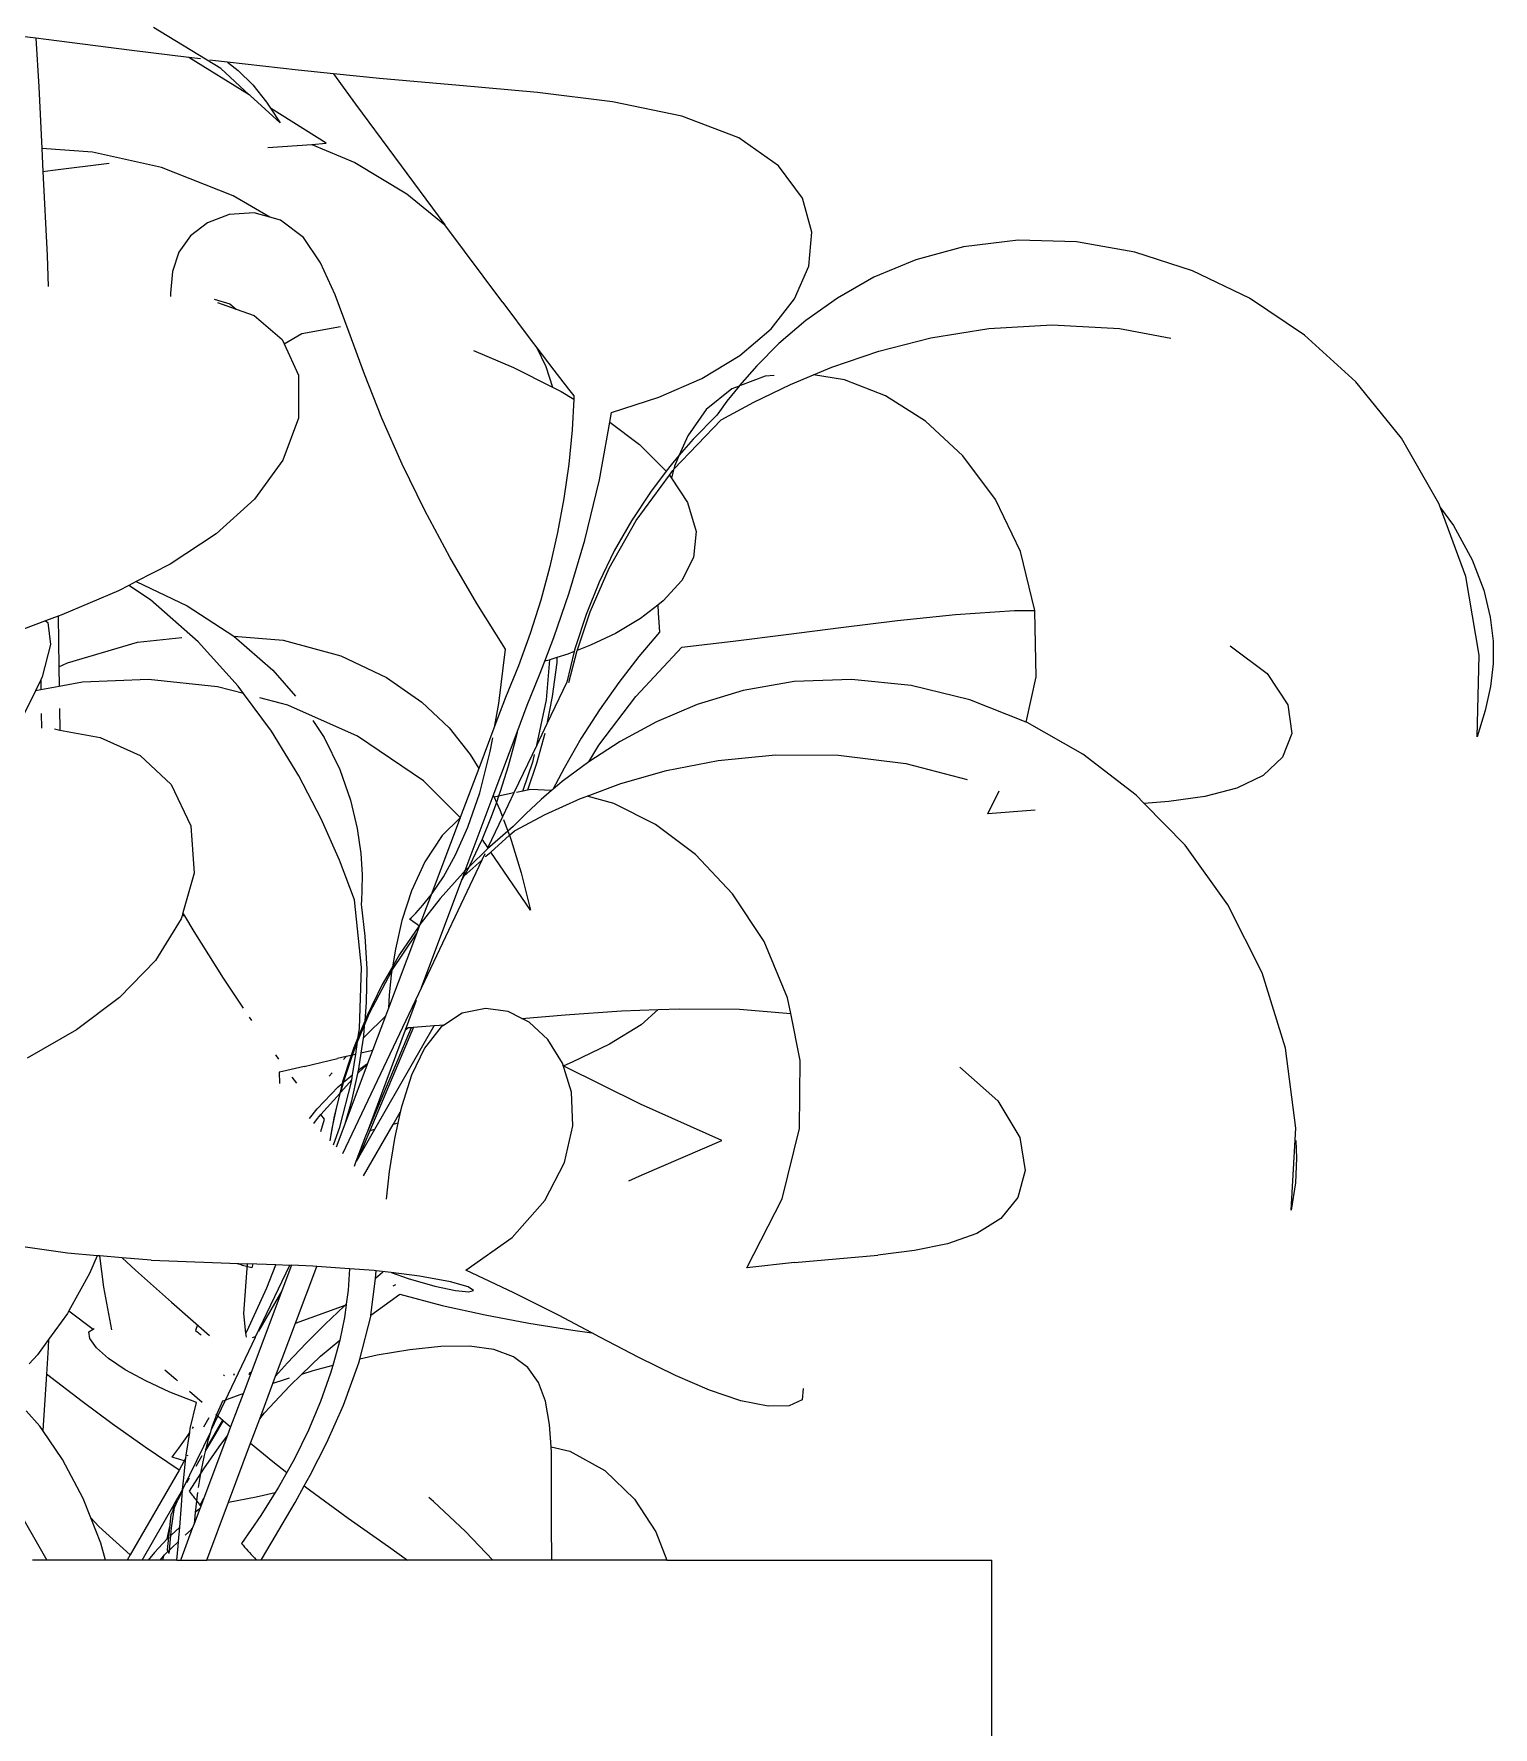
# Model space of a CAD drawing. Header units: metres. Extents: x 54.3 to 102.1, y 17 to 45.8.
# Drawn here: x 94.9422 to 95.1568, y 33.8743 to 34.1234 of the extents above; entities that cross this region are included whole.
import ezdxf

# ---------------------------------------------------------------- set-up
doc = ezdxf.new("R2010")
doc.units = ezdxf.units.M
doc.layers.add('Edges', color=7, linetype='Continuous')

# ---------------------------------------------------------------- blocks, each defined once
blk = doc.blocks.new('fr elevation')
for p, q in [((0.04763, -2.31496), (0.03769, -2.3089)), ((0.02038, -2.31049), (0.01757, -2.31015)), ((0.02038, -2.31049), (0.02082, -2.31764)), ((0.02192, -2.31067), (0.02038, -2.31049)), ((0.03451, -2.31228), (0.02192, -2.31067)), ((0.0429, -2.31333), (0.03451, -2.31228)), ((0.05177, -2.3188), (0.0429, -2.31333)), ((0.04462, -2.31355), (0.0429, -2.31333)), ((0.04685, -2.31383), (0.04601, -2.31372)), ((0.0486, -2.31403), (0.04685, -2.31383)), ((0.0486, -2.31403), (0.05018, -2.31526)), ((0.05898, -2.31521), (0.0486, -2.31403)), ((0.05177, -2.3188), (0.04763, -2.31496)), ((0.05018, -2.31526), (0.05232, -2.31737)), ((0.0642, -2.31573), (0.05898, -2.31521)), ((0.0642, -2.31573), (0.06744, -2.32018)), ((0.07094, -2.3164), (0.0642, -2.31573)), ((0.08271, -2.31745), (0.07094, -2.3164)), ((0.02082, -2.31764), (0.02127, -2.32672)), ((0.05195, -2.31891), (0.05177, -2.3188)), ((0.05633, -2.32293), (0.05195, -2.31891)), ((0.05232, -2.31737), (0.05434, -2.31988)), ((0.0942, -2.31849), (0.08271, -2.31745)), ((0.10523, -2.31984), (0.0942, -2.31849)), ((0.05434, -2.31988), (0.05494, -2.32079)), ((0.06313, -2.32595), (0.05494, -2.32079)), ((0.05494, -2.32079), (0.05633, -2.32293)), ((0.06744, -2.32018), (0.07314, -2.32792)), ((0.11544, -2.32195), (0.10523, -2.31984)), ((0.1238, -2.32517), (0.11544, -2.32195)), ((0.05451, -2.32658), (0.06099, -2.32611)), ((0.06099, -2.32611), (0.06313, -2.32595)), ((0.06099, -2.32611), (0.06731, -2.32878)), ((0.12965, -2.32929), (0.1238, -2.32517)), ((0.02875, -2.32726), (0.02127, -2.32672)), ((0.02127, -2.32672), (0.02144, -2.33008)), ((0.02292, -2.32989), (0.0312, -2.32889)), ((0.0389, -2.32951), (0.02875, -2.32726)), ((0.06731, -2.32878), (0.075, -2.3334)), ((0.07314, -2.32792), (0.08057, -2.33793)), ((0.02144, -2.33008), (0.02292, -2.32989)), ((0.02144, -2.33008), (0.02206, -2.34247)), ((0.04942, -2.33366), (0.0389, -2.32951)), ((0.13316, -2.33401), (0.12965, -2.32929)), ((0.05484, -2.33681), (0.04942, -2.33366)), ((0.075, -2.3334), (0.08057, -2.33793)), ((0.04882, -2.33644), (0.04564, -2.33766)), ((0.05251, -2.33617), (0.04882, -2.33644)), ((0.05484, -2.33681), (0.05251, -2.33617)), ((0.13456, -2.33901), (0.13316, -2.33401)), ((0.04564, -2.33766), (0.04316, -2.33958)), ((0.05641, -2.33725), (0.05484, -2.33681)), ((0.05977, -2.3398), (0.05641, -2.33725)), ((0.08908, -2.34935), (0.08057, -2.33793)), ((0.04316, -2.33958), (0.04146, -2.34199)), ((0.0623, -2.34352), (0.05977, -2.3398)), ((0.13409, -2.34403), (0.13456, -2.33901)), ((0.15688, -2.34118), (0.14985, -2.34308)), ((0.16492, -2.34022), (0.15688, -2.34118)), ((0.1735, -2.34047), (0.16492, -2.34022)), ((0.18205, -2.34195), (0.1735, -2.34047)), ((0.02206, -2.34247), (0.02223, -2.34703)), ((0.04146, -2.34199), (0.0405, -2.3448)), ((0.06441, -2.34825), (0.0623, -2.34352)), ((0.14985, -2.34308), (0.14369, -2.34566)), ((0.19056, -2.3447), (0.18205, -2.34195)), ((0.0405, -2.3448), (0.04019, -2.34799)), ((0.132, -2.34883), (0.13409, -2.34403)), ((0.14369, -2.34566), (0.13831, -2.34871)), ((0.19894, -2.34875), (0.19056, -2.3447)), ((0.04019, -2.34799), (0.04022, -2.34847)), ((0.04663, -2.3489), (0.04896, -2.34956)), ((0.06647, -2.35377), (0.06441, -2.34825)), ((0.12855, -2.35325), (0.132, -2.34883)), ((0.13831, -2.34871), (0.13366, -2.35202)), ((0.20702, -2.35419), (0.19894, -2.34875)), ((0.04713, -2.34935), (0.04987, -2.35033)), ((0.04896, -2.34956), (0.04987, -2.35033)), ((0.04987, -2.35033), (0.05252, -2.35128)), ((0.05252, -2.35128), (0.05662, -2.35481)), ((0.08908, -2.34935), (0.09328, -2.35497)), ((0.05955, -2.35392), (0.06522, -2.35291)), ((0.06873, -2.35989), (0.06647, -2.35377)), ((0.12395, -2.35717), (0.12855, -2.35325)), ((0.13366, -2.35202), (0.1297, -2.35542)), ((0.15208, -2.35458), (0.1606, -2.3532)), ((0.1606, -2.3532), (0.16989, -2.35266)), ((0.16989, -2.35266), (0.17982, -2.35321)), ((0.17982, -2.35321), (0.18735, -2.35462)), ((0.05662, -2.35481), (0.05691, -2.35546)), ((0.05691, -2.35546), (0.05955, -2.35392)), ((0.05691, -2.35546), (0.05902, -2.36008)), ((0.09328, -2.35497), (0.09408, -2.35602)), ((0.09408, -2.35602), (0.0954, -2.35879)), ((0.09408, -2.35602), (0.09658, -2.35933)), ((0.1297, -2.35542), (0.12645, -2.35868)), ((0.14439, -2.35654), (0.15208, -2.35458)), ((0.21457, -2.36104), (0.20702, -2.35419)), ((0.08476, -2.35644), (0.09069, -2.35892)), ((0.0954, -2.35879), (0.09638, -2.36182)), ((0.11839, -2.36053), (0.12395, -2.35717)), ((0.12645, -2.35868), (0.1239, -2.36158)), ((0.13479, -2.36), (0.13751, -2.35887)), ((0.13751, -2.35887), (0.14439, -2.35654)), ((0.05902, -2.36008), (0.05906, -2.36638)), ((0.07131, -2.36639), (0.06873, -2.35989)), ((0.09069, -2.35892), (0.09638, -2.36182)), ((0.09658, -2.35933), (0.09876, -2.36213)), ((0.11205, -2.36332), (0.11839, -2.36053)), ((0.1277, -2.3602), (0.12405, -2.36158)), ((0.12903, -2.3601), (0.1277, -2.3602)), ((0.13141, -2.36141), (0.13479, -2.36)), ((0.13936, -2.36076), (0.13479, -2.36)), ((0.14537, -2.36312), (0.13936, -2.36076)), ((0.22129, -2.36931), (0.21457, -2.36104)), ((0.09638, -2.36182), (0.09767, -2.36248)), ((0.09767, -2.36248), (0.09952, -2.3636)), ((0.09876, -2.36213), (0.09954, -2.36312)), ((0.09952, -2.3636), (0.09929, -2.36811)), ((0.09954, -2.36312), (0.09952, -2.3636)), ((0.10507, -2.36554), (0.11205, -2.36332)), ((0.12277, -2.36206), (0.11903, -2.36511)), ((0.12384, -2.36166), (0.12207, -2.3639)), ((0.12384, -2.36166), (0.12277, -2.36206)), ((0.1239, -2.36158), (0.12384, -2.36166)), ((0.12393, -2.36162), (0.12384, -2.36166)), ((0.12601, -2.36402), (0.13141, -2.36141)), ((0.15126, -2.36684), (0.14537, -2.36312)), ((0.10482, -2.36696), (0.10507, -2.36554)), ((0.11903, -2.36511), (0.11629, -2.369)), ((0.1206, -2.36595), (0.11711, -2.36948)), ((0.12096, -2.36541), (0.1206, -2.36595)), ((0.12207, -2.3639), (0.12096, -2.36541)), ((0.12123, -2.36663), (0.12601, -2.36402)), ((0.05906, -2.36638), (0.05675, -2.37258)), ((0.07428, -2.37313), (0.07131, -2.36639)), ((0.09929, -2.36811), (0.0988, -2.37313)), ((0.10333, -2.37547), (0.10482, -2.36696)), ((0.10482, -2.36696), (0.10918, -2.37025)), ((0.11424, -2.37389), (0.12123, -2.36663)), ((0.15677, -2.37193), (0.15126, -2.36684)), ((0.10918, -2.37025), (0.11313, -2.37419)), ((0.11629, -2.369), (0.11506, -2.37185)), ((0.11711, -2.36948), (0.11506, -2.37185)), ((0.22681, -2.37892), (0.22129, -2.36931)), ((0.05675, -2.37258), (0.05256, -2.3783)), ((0.07761, -2.37997), (0.07428, -2.37313)), ((0.0988, -2.37313), (0.09809, -2.37818)), ((0.11384, -2.37325), (0.11313, -2.37419)), ((0.11506, -2.37185), (0.11384, -2.37325)), ((0.11435, -2.37347), (0.11424, -2.37389)), ((0.11506, -2.37185), (0.11435, -2.37347)), ((0.16156, -2.37835), (0.15677, -2.37193)), ((0.10117, -2.38434), (0.10333, -2.37547)), ((0.10873, -2.38145), (0.1136, -2.37479)), ((0.11313, -2.37419), (0.1108, -2.37726)), ((0.1136, -2.37479), (0.11413, -2.37407)), ((0.1136, -2.37479), (0.11389, -2.37522)), ((0.11422, -2.37397), (0.11389, -2.37522)), ((0.11389, -2.37522), (0.11625, -2.37878)), ((0.11413, -2.37407), (0.11422, -2.37397)), ((0.11422, -2.37397), (0.11424, -2.37389)), ((0.05256, -2.3783), (0.04692, -2.38339)), ((0.09809, -2.37818), (0.09716, -2.38322)), ((0.1108, -2.37726), (0.10801, -2.38149)), ((0.11625, -2.37878), (0.11752, -2.38305)), ((0.16523, -2.38602), (0.16156, -2.37835)), ((0.08128, -2.38683), (0.07761, -2.37997)), ((0.22705, -2.37957), (0.22681, -2.37892)), ((0.22705, -2.37957), (0.22892, -2.38216)), ((0.23075, -2.38968), (0.22705, -2.37957)), ((0.04692, -2.38339), (0.04016, -2.38785)), ((0.09716, -2.38322), (0.09601, -2.38822)), ((0.10476, -2.38846), (0.10873, -2.38145)), ((0.10801, -2.38149), (0.10549, -2.38591)), ((0.11752, -2.38305), (0.11713, -2.38688)), ((0.22892, -2.38216), (0.23168, -2.38725)), ((0.09886, -2.39207), (0.10117, -2.38434)), ((0.10549, -2.38591), (0.10327, -2.39052)), ((0.16734, -2.39468), (0.16523, -2.38602)), ((0.04016, -2.38785), (0.03517, -2.39042)), ((0.08525, -2.39363), (0.08128, -2.38683)), ((0.09601, -2.38822), (0.09467, -2.39318)), ((0.10196, -2.39486), (0.10476, -2.38846)), ((0.11713, -2.38688), (0.11541, -2.39029)), ((0.23168, -2.38725), (0.2334, -2.39171)), ((0.03409, -2.39098), (0.03254, -2.39178)), ((0.03517, -2.39042), (0.03409, -2.39098)), ((0.03728, -2.39313), (0.03409, -2.39098)), ((0.03517, -2.39042), (0.04265, -2.39398)), ((0.10327, -2.39052), (0.10135, -2.39528)), ((0.11541, -2.39029), (0.1127, -2.39328)), ((0.23273, -2.40127), (0.23075, -2.38968)), ((0.03254, -2.39178), (0.02423, -2.39532)), ((0.04428, -2.3993), (0.03728, -2.39313)), ((0.08948, -2.40035), (0.08525, -2.39363)), ((0.09467, -2.39318), (0.09312, -2.39806)), ((0.09659, -2.39866), (0.09886, -2.39207)), ((0.1127, -2.39328), (0.1119, -2.3939)), ((0.2334, -2.39171), (0.23436, -2.39564)), ((0.02182, -2.39622), (0.01533, -2.39866)), ((0.0237, -2.39552), (0.02182, -2.39622)), ((0.02182, -2.39622), (0.02217, -2.39644)), ((0.02423, -2.39532), (0.0237, -2.39552)), ((0.0237, -2.39552), (0.0238, -2.40296)), ((0.04265, -2.39398), (0.04954, -2.39847)), ((0.10135, -2.39528), (0.09975, -2.40018)), ((0.10006, -2.40049), (0.10196, -2.39486)), ((0.10933, -2.39587), (0.10566, -2.39805)), ((0.1119, -2.3939), (0.10933, -2.39587)), ((0.1119, -2.3939), (0.11193, -2.395)), ((0.11193, -2.395), (0.11208, -2.39713)), ((0.13884, -2.39718), (0.14715, -2.39614)), ((0.14715, -2.39614), (0.15569, -2.39525)), ((0.15569, -2.39525), (0.16435, -2.39469)), ((0.16435, -2.39469), (0.16734, -2.39468)), ((0.16737, -2.3948), (0.16734, -2.39468)), ((0.16754, -2.40444), (0.16737, -2.3948)), ((0.23436, -2.39564), (0.23478, -2.39918)), ((0.02217, -2.39644), (0.02258, -2.3997)), ((0.03537, -2.39934), (0.04189, -2.39865)), ((0.04954, -2.39847), (0.05526, -2.40345)), ((0.04954, -2.39847), (0.05679, -2.39904)), ((0.09312, -2.39806), (0.09139, -2.40283)), ((0.09526, -2.40215), (0.09659, -2.39866)), ((0.10566, -2.39805), (0.10199, -2.39979)), ((0.11216, -2.39789), (0.10911, -2.40147)), ((0.11208, -2.39713), (0.11216, -2.39789)), ((0.12299, -2.39921), (0.13078, -2.39823)), ((0.13078, -2.39823), (0.13884, -2.39718)), ((0.02258, -2.3997), (0.02133, -2.40445)), ((0.02504, -2.40236), (0.03537, -2.39934)), ((0.05017, -2.40583), (0.04428, -2.3993)), ((0.05679, -2.39904), (0.06525, -2.40136)), ((0.08852, -2.40836), (0.08948, -2.40035)), ((0.09864, -2.4011), (0.09706, -2.40161)), ((0.09961, -2.40072), (0.09849, -2.4052)), ((0.09961, -2.40072), (0.09864, -2.4011)), ((0.09883, -2.40529), (0.10004, -2.40055)), ((0.09975, -2.40018), (0.09961, -2.40072)), ((0.10199, -2.39979), (0.10004, -2.40055)), ((0.10004, -2.40055), (0.10006, -2.40049)), ((0.10867, -2.40731), (0.11545, -2.40005)), ((0.11545, -2.40005), (0.12299, -2.39921)), ((0.19611, -2.39989), (0.20153, -2.40395)), ((0.23478, -2.39918), (0.23476, -2.40252)), ((0.0238, -2.40296), (0.02504, -2.40236)), ((0.0238, -2.40296), (0.02384, -2.40585)), ((0.05526, -2.40345), (0.05858, -2.40728)), ((0.06525, -2.40136), (0.07197, -2.40454)), ((0.09139, -2.40283), (0.08949, -2.40747)), ((0.09451, -2.40415), (0.09526, -2.40215)), ((0.09591, -2.40198), (0.09526, -2.40215)), ((0.09551, -2.40782), (0.096, -2.40195)), ((0.096, -2.40195), (0.09591, -2.40198)), ((0.09706, -2.40161), (0.096, -2.40195)), ((0.09702, -2.40235), (0.09636, -2.40734)), ((0.09706, -2.40161), (0.09702, -2.40235)), ((0.10911, -2.40147), (0.10616, -2.40527)), ((0.23244, -2.41326), (0.23273, -2.40127)), ((0.23476, -2.40252), (0.23438, -2.40586)), ((0.02112, -2.40488), (0.02033, -2.40648)), ((0.02133, -2.40445), (0.02112, -2.40488)), ((0.02112, -2.40488), (0.02114, -2.40634)), ((0.02384, -2.40585), (0.02114, -2.40634)), ((0.02728, -2.40523), (0.02384, -2.40585)), ((0.03698, -2.40483), (0.02728, -2.40523)), ((0.04713, -2.40589), (0.03698, -2.40483)), ((0.05096, -2.4069), (0.04713, -2.40589)), ((0.05096, -2.4069), (0.05017, -2.40583)), ((0.07197, -2.40454), (0.07719, -2.40815)), ((0.0927, -2.4086), (0.09451, -2.40415)), ((0.09849, -2.4052), (0.09557, -2.41133)), ((0.10616, -2.40527), (0.10333, -2.40928)), ((0.13197, -2.40514), (0.12444, -2.40646)), ((0.14037, -2.40482), (0.13197, -2.40514)), ((0.14916, -2.40571), (0.14037, -2.40482)), ((0.15778, -2.40782), (0.14916, -2.40571)), ((0.16608, -2.41112), (0.16754, -2.40444)), ((0.20153, -2.40395), (0.20459, -2.40857)), ((0.23438, -2.40586), (0.23362, -2.40938)), ((0.02033, -2.40648), (0.01857, -2.41008)), ((0.02114, -2.40634), (0.02033, -2.40648)), ((0.05506, -2.41245), (0.05096, -2.4069)), ((0.05633, -2.40831), (0.05335, -2.40752)), ((0.05749, -2.40861), (0.05633, -2.40831)), ((0.06773, -2.41319), (0.05749, -2.40861)), ((0.07719, -2.40815), (0.0812, -2.41196)), ((0.08949, -2.40747), (0.08794, -2.4116)), ((0.08794, -2.4116), (0.08852, -2.40836)), ((0.09121, -2.41257), (0.0927, -2.4086)), ((0.09408, -2.41447), (0.09551, -2.40782)), ((0.09636, -2.40734), (0.09557, -2.41133)), ((0.10323, -2.41449), (0.10867, -2.40731)), ((0.1177, -2.4085), (0.11168, -2.41106)), ((0.12444, -2.40646), (0.1177, -2.4085)), ((0.16608, -2.41112), (0.15778, -2.40782)), ((0.20459, -2.40857), (0.20515, -2.41278)), ((0.02119, -2.40984), (0.02122, -2.41198)), ((0.02389, -2.40912), (0.02393, -2.41226)), ((0.06117, -2.41085), (0.06281, -2.41334)), ((0.10333, -2.40928), (0.10064, -2.41348)), ((0.11168, -2.41106), (0.10635, -2.41393)), ((0.16624, -2.41118), (0.16608, -2.41112)), ((0.17444, -2.41583), (0.16624, -2.41118)), ((0.23362, -2.40938), (0.23244, -2.41326)), ((0.02313, -2.41211), (0.02393, -2.41226)), ((0.02393, -2.41226), (0.02987, -2.41335)), ((0.02987, -2.41335), (0.03573, -2.41601)), ((0.05908, -2.419), (0.05506, -2.41245)), ((0.06281, -2.41334), (0.06513, -2.41808)), ((0.07741, -2.41975), (0.06773, -2.41319)), ((0.0812, -2.41196), (0.0843, -2.41587)), ((0.08794, -2.4116), (0.08555, -2.41794)), ((0.08724, -2.41543), (0.08761, -2.41343)), ((0.0877, -2.42195), (0.09121, -2.41257)), ((0.09121, -2.41257), (0.09091, -2.41382)), ((0.09526, -2.41276), (0.09407, -2.41721)), ((0.09557, -2.41133), (0.09408, -2.41447)), ((0.10064, -2.41348), (0.09811, -2.41785)), ((0.20515, -2.41278), (0.20378, -2.41626)), ((0.03573, -2.41601), (0.04031, -2.4203)), ((0.0843, -2.41587), (0.08555, -2.41794)), ((0.0857, -2.42149), (0.08724, -2.41543)), ((0.09091, -2.41382), (0.08987, -2.41759)), ((0.09408, -2.41447), (0.09073, -2.42152)), ((0.09358, -2.41679), (0.09378, -2.41584)), ((0.10635, -2.41393), (0.10173, -2.41693)), ((0.10173, -2.41693), (0.10323, -2.41449)), ((0.12077, -2.41673), (0.12923, -2.4159)), ((0.12923, -2.4159), (0.13847, -2.41597)), ((0.13847, -2.41597), (0.14837, -2.41721)), ((0.18225, -2.42183), (0.17444, -2.41583)), ((0.06513, -2.41808), (0.06671, -2.42257)), ((0.08555, -2.41794), (0.08284, -2.42512)), ((0.08987, -2.41759), (0.08871, -2.42133)), ((0.09206, -2.42125), (0.09358, -2.41679)), ((0.09407, -2.41721), (0.09275, -2.4211)), ((0.09811, -2.41785), (0.09645, -2.42103)), ((0.10173, -2.41693), (0.09785, -2.41985)), ((0.10644, -2.42015), (0.11318, -2.41822)), ((0.11318, -2.41822), (0.12077, -2.41673)), ((0.14837, -2.41721), (0.15738, -2.41953)), ((0.20378, -2.41626), (0.20096, -2.41893)), ((0.04031, -2.4203), (0.04321, -2.42634)), ((0.06237, -2.42535), (0.05908, -2.419)), ((0.08284, -2.42512), (0.07741, -2.41975)), ((0.09275, -2.4211), (0.09206, -2.42125)), ((0.0932, -2.42101), (0.09275, -2.4211)), ((0.09628, -2.42118), (0.0932, -2.42101)), ((0.09645, -2.42103), (0.09628, -2.42118)), ((0.09785, -2.41985), (0.09645, -2.42103)), ((0.10152, -2.42198), (0.10644, -2.42015)), ((0.19707, -2.42082), (0.19237, -2.42205)), ((0.20096, -2.41893), (0.19707, -2.42082)), ((0.06671, -2.42257), (0.06769, -2.42673)), ((0.08358, -2.43293), (0.0877, -2.42195)), ((0.08397, -2.42654), (0.0857, -2.42149)), ((0.08815, -2.42292), (0.0874, -2.42502)), ((0.0877, -2.42195), (0.08781, -2.42213)), ((0.08848, -2.42199), (0.08781, -2.42213)), ((0.08781, -2.42213), (0.08815, -2.42292)), ((0.08848, -2.42199), (0.08815, -2.42292)), ((0.08815, -2.42292), (0.08867, -2.42402)), ((0.08871, -2.42133), (0.08848, -2.42199)), ((0.09073, -2.42152), (0.08848, -2.42199)), ((0.09073, -2.42152), (0.08905, -2.42505)), ((0.09206, -2.42125), (0.0911, -2.42145)), ((0.09474, -2.42248), (0.09247, -2.42459)), ((0.09628, -2.42118), (0.09474, -2.42248)), ((0.09533, -2.4247), (0.10051, -2.42236)), ((0.10051, -2.42236), (0.10152, -2.42198)), ((0.10541, -2.42307), (0.10152, -2.42198)), ((0.11154, -2.42616), (0.10541, -2.42307)), ((0.16042, -2.42461), (0.16209, -2.42119)), ((0.18346, -2.42307), (0.18225, -2.42183)), ((0.18705, -2.4228), (0.18346, -2.42307)), ((0.18945, -2.42921), (0.18346, -2.42307)), ((0.19237, -2.42205), (0.18705, -2.4228)), ((0.06507, -2.43143), (0.06237, -2.42535)), ((0.08282, -2.42517), (0.07855, -2.4365)), ((0.08282, -2.42517), (0.08017, -2.42776)), ((0.08284, -2.42512), (0.08282, -2.42517)), ((0.0874, -2.42502), (0.08606, -2.42831)), ((0.08905, -2.42505), (0.08691, -2.42956)), ((0.08867, -2.42402), (0.08905, -2.42505)), ((0.0892, -2.42543), (0.08983, -2.42714)), ((0.09109, -2.42598), (0.09061, -2.42647)), ((0.0908, -2.42709), (0.09533, -2.4247)), ((0.09247, -2.42459), (0.09109, -2.42598)), ((0.16742, -2.42403), (0.16042, -2.42461)), ((0.04321, -2.42634), (0.04371, -2.43331)), ((0.06769, -2.42673), (0.06821, -2.43043)), ((0.08017, -2.42776), (0.0776, -2.43166)), ((0.08215, -2.43064), (0.08397, -2.42654)), ((0.08606, -2.42831), (0.08593, -2.42863)), ((0.08691, -2.42956), (0.08606, -2.42831)), ((0.08983, -2.42714), (0.08683, -2.42973)), ((0.08735, -2.43021), (0.09006, -2.42775)), ((0.09061, -2.42647), (0.08983, -2.42714)), ((0.08983, -2.42714), (0.09001, -2.42761)), ((0.09006, -2.42775), (0.0908, -2.42709)), ((0.09006, -2.42775), (0.09032, -2.42845)), ((0.09032, -2.42845), (0.0918, -2.43329)), ((0.11745, -2.43058), (0.11154, -2.42616)), ((0.06821, -2.43043), (0.06839, -2.43353)), ((0.08036, -2.43385), (0.08215, -2.43064)), ((0.08683, -2.42973), (0.08413, -2.43239)), ((0.08593, -2.42863), (0.08426, -2.43215)), ((0.08646, -2.43049), (0.08603, -2.4314)), ((0.08658, -2.43091), (0.08662, -2.43081)), ((0.08662, -2.43081), (0.08735, -2.43021)), ((0.08691, -2.42956), (0.08683, -2.42973)), ((0.09315, -2.43874), (0.08735, -2.43021)), ((0.12289, -2.43634), (0.11745, -2.43058)), ((0.19573, -2.43796), (0.18945, -2.42921)), ((0.04371, -2.43331), (0.04205, -2.43915)), ((0.06729, -2.43722), (0.06507, -2.43143)), ((0.06839, -2.43353), (0.06838, -2.43588)), ((0.0776, -2.43166), (0.07566, -2.43592)), ((0.08603, -2.4314), (0.07712, -2.45016)), ((0.08325, -2.43326), (0.07989, -2.43704)), ((0.08319, -2.43397), (0.08358, -2.43293)), ((0.08358, -2.43293), (0.08325, -2.43326)), ((0.08338, -2.43374), (0.08603, -2.4314)), ((0.08413, -2.43239), (0.08338, -2.43374)), ((0.08413, -2.43239), (0.08358, -2.43293)), ((0.08426, -2.43215), (0.08413, -2.43239)), ((0.0918, -2.43329), (0.09315, -2.43874)), ((0.06838, -2.43588), (0.0683, -2.43736)), ((0.07566, -2.43592), (0.07425, -2.44029)), ((0.07712, -2.45016), (0.08306, -2.43431)), ((0.07872, -2.43629), (0.08036, -2.43385)), ((0.08331, -2.43386), (0.08306, -2.43431)), ((0.08306, -2.43431), (0.08319, -2.43397)), ((0.08319, -2.43397), (0.08331, -2.43386)), ((0.08331, -2.43386), (0.08338, -2.43374)), ((0.06831, -2.44722), (0.06729, -2.43722)), ((0.0683, -2.43736), (0.06826, -2.43787)), ((0.06826, -2.43787), (0.06882, -2.44261)), ((0.07628, -2.43922), (0.07733, -2.43805)), ((0.07855, -2.4365), (0.0769, -2.44089)), ((0.07989, -2.43704), (0.0769, -2.44089)), ((0.07733, -2.43805), (0.07855, -2.4365)), ((0.07855, -2.4365), (0.07872, -2.43629)), ((0.12753, -2.44339), (0.12289, -2.43634)), ((0.20078, -2.44797), (0.19573, -2.43796)), ((0.04179, -2.44004), (0.03799, -2.44619)), ((0.04192, -2.43959), (0.04179, -2.44004)), ((0.04205, -2.43915), (0.04192, -2.43959)), ((0.04231, -2.43958), (0.04192, -2.43959)), ((0.04231, -2.43958), (0.04205, -2.43915)), ((0.04371, -2.4419), (0.04231, -2.43958)), ((0.07425, -2.44029), (0.07329, -2.4445)), ((0.07677, -2.44105), (0.07392, -2.44529)), ((0.07539, -2.44008), (0.07562, -2.43987)), ((0.07562, -2.44024), (0.07539, -2.44008)), ((0.07562, -2.43987), (0.07628, -2.43922)), ((0.07584, -2.44041), (0.07562, -2.44024)), ((0.07607, -2.44057), (0.07584, -2.44041)), ((0.07629, -2.44073), (0.07607, -2.44057)), ((0.07652, -2.44089), (0.07629, -2.44073)), ((0.0769, -2.44089), (0.07639, -2.44223)), ((0.07674, -2.44105), (0.07652, -2.44089)), ((0.07682, -2.44111), (0.07674, -2.44105)), ((0.0769, -2.44089), (0.07677, -2.44105)), ((0.04803, -2.44879), (0.04371, -2.4419)), ((0.06882, -2.44261), (0.06908, -2.44742)), ((0.07639, -2.44223), (0.07226, -2.45319)), ((0.07278, -2.44766), (0.07639, -2.44223)), ((0.13099, -2.45164), (0.12753, -2.44339)), ((0.07329, -2.4445), (0.07288, -2.44709)), ((0.07392, -2.44529), (0.07288, -2.44709)), ((0.03799, -2.44619), (0.03273, -2.45162)), ((0.06803, -2.45619), (0.06831, -2.44722)), ((0.06908, -2.44742), (0.06901, -2.4523)), ((0.0695, -2.4539), (0.07275, -2.44771)), ((0.07288, -2.44709), (0.07135, -2.44972)), ((0.07269, -2.44826), (0.07237, -2.45127)), ((0.07275, -2.44771), (0.07269, -2.44826)), ((0.07275, -2.44771), (0.07278, -2.44766)), ((0.07288, -2.44709), (0.07278, -2.44766)), ((0.20424, -2.45904), (0.20078, -2.44797)), ((0.05094, -2.45317), (0.04803, -2.44879)), ((0.07712, -2.45016), (0.0655, -2.4746)), ((0.07135, -2.44972), (0.06909, -2.45434)), ((0.03273, -2.45162), (0.02637, -2.45637)), ((0.06901, -2.4523), (0.06878, -2.45511)), ((0.07226, -2.45319), (0.07182, -2.45437)), ((0.07237, -2.45127), (0.07226, -2.45319)), ((0.07478, -2.45638), (0.07642, -2.45201)), ((0.08654, -2.45321), (0.08313, -2.45393)), ((0.08987, -2.45368), (0.08654, -2.45321)), ((0.10656, -2.45359), (0.11197, -2.45338)), ((0.11197, -2.45338), (0.10944, -2.45561)), ((0.11197, -2.45338), (0.11514, -2.45326)), ((0.11514, -2.45326), (0.12389, -2.45334)), ((0.12389, -2.45334), (0.13145, -2.45394)), ((0.13145, -2.45394), (0.13099, -2.45164)), ((0.05216, -2.455), (0.05183, -2.4545)), ((0.06773, -2.45814), (0.06872, -2.45576)), ((0.06878, -2.45511), (0.06784, -2.4574)), ((0.06872, -2.45576), (0.0686, -2.45721)), ((0.06872, -2.45576), (0.0695, -2.4539)), ((0.06878, -2.45511), (0.06872, -2.45576)), ((0.06909, -2.45434), (0.06878, -2.45511)), ((0.07182, -2.45437), (0.06889, -2.45723)), ((0.06922, -2.47129), (0.07564, -2.456)), ((0.07597, -2.45598), (0.06952, -2.47121)), ((0.07182, -2.45437), (0.06992, -2.45941)), ((0.079, -2.45574), (0.07022, -2.47103)), ((0.07516, -2.45604), (0.07564, -2.456)), ((0.07564, -2.456), (0.07597, -2.45598)), ((0.07597, -2.45598), (0.079, -2.45574)), ((0.08003, -2.45594), (0.07757, -2.45907)), ((0.07902, -2.45571), (0.079, -2.45574)), ((0.07907, -2.45574), (0.08051, -2.45563)), ((0.08051, -2.45563), (0.08003, -2.45594)), ((0.08313, -2.45393), (0.08051, -2.45563)), ((0.09187, -2.45468), (0.08987, -2.45368)), ((0.09187, -2.45468), (0.09825, -2.45415)), ((0.09299, -2.45523), (0.09187, -2.45468)), ((0.09573, -2.45779), (0.09299, -2.45523)), ((0.09825, -2.45415), (0.10656, -2.45359)), ((0.10944, -2.45561), (0.1048, -2.45846)), ((0.13286, -2.4609), (0.13145, -2.45394)), ((0.02637, -2.45637), (0.01915, -2.46053)), ((0.06784, -2.4574), (0.06714, -2.45912)), ((0.06721, -2.45939), (0.06773, -2.45814)), ((0.06746, -2.45997), (0.06773, -2.45814)), ((0.06773, -2.45814), (0.06784, -2.4574)), ((0.06784, -2.4574), (0.06803, -2.45619)), ((0.06854, -2.4576), (0.06821, -2.4598)), ((0.0686, -2.45721), (0.06854, -2.4576)), ((0.06889, -2.45723), (0.06854, -2.4576)), ((0.06922, -2.47129), (0.07478, -2.45638)), ((0.07478, -2.45638), (0.07516, -2.45604)), ((0.09789, -2.46127), (0.09573, -2.45779)), ((0.1048, -2.45846), (0.09931, -2.46112)), ((0.05617, -2.46066), (0.05573, -2.46004)), ((0.05989, -2.46178), (0.06477, -2.4606)), ((0.06603, -2.46031), (0.06477, -2.4606)), ((0.06681, -2.46012), (0.06553, -2.46403)), ((0.06565, -2.46408), (0.06698, -2.46008)), ((0.06603, -2.46031), (0.06565, -2.46072)), ((0.06681, -2.46012), (0.06603, -2.46031)), ((0.06714, -2.45912), (0.06681, -2.46012)), ((0.06698, -2.46008), (0.06681, -2.46012)), ((0.06698, -2.46008), (0.06721, -2.45939)), ((0.06734, -2.46), (0.06698, -2.46008)), ((0.067, -2.46297), (0.06746, -2.45997)), ((0.06746, -2.45997), (0.06734, -2.46)), ((0.06821, -2.4598), (0.06786, -2.46212)), ((0.06974, -2.45945), (0.06821, -2.4598)), ((0.06992, -2.45941), (0.0692, -2.46132)), ((0.06992, -2.45941), (0.06974, -2.45945)), ((0.07757, -2.45907), (0.07566, -2.46303)), ((0.13272, -2.4709), (0.13286, -2.4609)), ((0.20575, -2.47083), (0.20424, -2.45904)), ((0.05668, -2.46251), (0.05621, -2.4626)), ((0.05621, -2.4626), (0.05624, -2.46426)), ((0.05798, -2.46222), (0.05668, -2.46251)), ((0.05989, -2.46178), (0.05798, -2.46222)), ((0.05879, -2.46421), (0.0581, -2.46331)), ((0.06397, -2.4627), (0.06355, -2.4632)), ((0.06565, -2.46408), (0.067, -2.46297)), ((0.06914, -2.46149), (0.06585, -2.47022)), ((0.06771, -2.4628), (0.06679, -2.46701)), ((0.06689, -2.46372), (0.067, -2.46297)), ((0.06783, -2.46228), (0.06771, -2.4628)), ((0.06771, -2.4628), (0.06781, -2.46269)), ((0.06781, -2.46269), (0.06914, -2.46149)), ((0.06783, -2.46228), (0.0692, -2.46132)), ((0.06786, -2.46212), (0.06783, -2.46228)), ((0.0692, -2.46132), (0.06914, -2.46149)), ((0.07566, -2.46303), (0.07422, -2.46756)), ((0.0992, -2.46556), (0.09789, -2.46127)), ((0.09931, -2.46112), (0.09805, -2.46164)), ((0.10935, -2.46732), (0.09809, -2.46172)), ((0.1563, -2.46184), (0.16191, -2.4668)), ((0.06177, -2.46798), (0.0649, -2.46475)), ((0.06235, -2.46883), (0.0651, -2.46573)), ((0.0651, -2.46573), (0.06427, -2.46905)), ((0.06463, -2.46793), (0.06523, -2.46559)), ((0.0649, -2.46475), (0.06547, -2.46426)), ((0.06547, -2.46426), (0.0651, -2.46573)), ((0.0651, -2.46573), (0.06523, -2.46559)), ((0.06512, -2.4707), (0.06684, -2.46403)), ((0.06523, -2.46559), (0.06526, -2.46556)), ((0.06526, -2.46556), (0.06689, -2.46372)), ((0.06526, -2.46556), (0.06564, -2.46412)), ((0.06553, -2.46403), (0.06547, -2.46426)), ((0.06547, -2.46426), (0.06564, -2.46412)), ((0.06564, -2.46412), (0.06565, -2.46408)), ((0.06684, -2.46403), (0.06689, -2.46372)), ((0.09939, -2.4705), (0.0992, -2.46556)), ((0.06068, -2.46941), (0.06177, -2.46798)), ((0.06399, -2.4709), (0.06463, -2.46793)), ((0.06679, -2.46701), (0.06585, -2.47022)), ((0.07297, -2.4703), (0.07402, -2.46847)), ((0.07402, -2.46847), (0.07365, -2.4701)), ((0.07422, -2.46756), (0.07402, -2.46847)), ((0.12129, -2.47265), (0.10935, -2.46732)), ((0.16191, -2.4668), (0.16516, -2.47222)), ((0.06131, -2.47013), (0.06183, -2.46941)), ((0.06183, -2.46941), (0.06235, -2.46883)), ((0.06287, -2.46951), (0.06235, -2.46883)), ((0.06235, -2.47131), (0.06287, -2.46951)), ((0.06427, -2.46905), (0.06363, -2.47264)), ((0.06368, -2.47269), (0.06399, -2.4709)), ((0.06421, -2.47326), (0.06512, -2.4707)), ((0.06585, -2.47022), (0.06457, -2.47362)), ((0.06861, -2.47784), (0.07297, -2.4703)), ((0.07365, -2.4701), (0.07297, -2.4703)), ((0.07365, -2.4701), (0.07315, -2.47237)), ((0.09816, -2.4759), (0.09939, -2.4705)), ((0.1302, -2.48124), (0.13272, -2.4709)), ((0.20507, -2.48288), (0.20575, -2.47083)), ((0.06753, -2.47571), (0.06894, -2.47197)), ((0.07022, -2.47103), (0.06786, -2.47515)), ((0.06952, -2.47121), (0.06786, -2.47515)), ((0.06894, -2.47197), (0.06922, -2.47129)), ((0.06922, -2.47129), (0.06919, -2.4713)), ((0.07022, -2.47103), (0.06952, -2.47121)), ((0.07315, -2.47237), (0.07238, -2.47722)), ((0.10961, -2.4777), (0.12129, -2.47265)), ((0.16516, -2.47222), (0.16594, -2.47705)), ((0.20574, -2.47264), (0.20586, -2.4752)), ((0.06726, -2.47644), (0.06753, -2.47571)), ((0.06786, -2.47515), (0.06753, -2.47571)), ((0.09526, -2.48149), (0.09816, -2.4759)), ((0.20586, -2.4752), (0.20568, -2.47887)), ((0.07238, -2.47722), (0.07193, -2.4813)), ((0.10763, -2.47859), (0.10961, -2.4777)), ((0.16594, -2.47705), (0.16484, -2.48103)), ((0.20568, -2.47887), (0.20507, -2.48288)), ((0.09047, -2.48692), (0.09526, -2.48149)), ((0.12499, -2.4914), (0.1302, -2.48124)), ((0.16484, -2.48103), (0.16234, -2.4841)), ((0.16234, -2.4841), (0.15881, -2.48633)), ((0.02506, -2.48924), (0.01309, -2.48752)), ((0.08366, -2.49174), (0.09047, -2.48692)), ((0.15453, -2.48784), (0.14966, -2.48883)), ((0.15881, -2.48633), (0.15453, -2.48784)), ((0.02941, -2.4896), (0.02506, -2.48924)), ((0.02941, -2.4896), (0.02831, -2.49223)), ((0.02983, -2.48963), (0.02941, -2.4896)), ((0.03042, -2.49424), (0.02983, -2.48963)), ((0.0331, -2.48989), (0.02983, -2.48963)), ((0.0331, -2.48989), (0.03506, -2.49171)), ((0.03739, -2.49024), (0.0331, -2.48989)), ((0.03739, -2.49024), (0.05153, -2.49077)), ((0.05003, -2.49079), (0.05006, -2.49071)), ((0.05022, -2.49085), (0.05003, -2.49079)), ((0.05041, -2.4909), (0.05022, -2.49085)), ((0.05062, -2.49096), (0.05041, -2.4909)), ((0.05101, -2.4981), (0.05153, -2.49077)), ((0.05573, -2.49092), (0.05153, -2.49077)), ((0.05234, -2.4908), (0.05218, -2.4914)), ((0.13202, -2.49061), (0.12499, -2.4914)), ((0.13202, -2.49061), (0.14427, -2.4895)), ((0.14966, -2.48883), (0.14427, -2.4895)), ((0.02831, -2.49223), (0.02527, -2.49772)), ((0.03506, -2.49171), (0.04038, -2.49643)), ((0.05081, -2.49102), (0.05062, -2.49096)), ((0.05101, -2.49107), (0.05081, -2.49102)), ((0.0512, -2.49113), (0.05101, -2.49107)), ((0.0514, -2.49118), (0.0512, -2.49113)), ((0.0516, -2.49124), (0.0514, -2.49118)), ((0.05179, -2.49129), (0.0516, -2.49124)), ((0.05199, -2.49135), (0.05179, -2.49129)), ((0.05218, -2.4914), (0.05199, -2.49135)), ((0.0577, -2.49102), (0.05271, -2.5015)), ((0.05437, -2.4943), (0.05573, -2.49092)), ((0.0577, -2.49102), (0.05573, -2.49092)), ((0.05802, -2.49101), (0.05661, -2.49474)), ((0.05802, -2.49101), (0.0577, -2.49102)), ((0.06115, -2.49113), (0.05802, -2.49101)), ((0.05861, -2.49951), (0.06174, -2.49117)), ((0.06174, -2.49117), (0.06115, -2.49113)), ((0.06654, -2.49151), (0.06174, -2.49117)), ((0.06654, -2.49151), (0.06636, -2.49467)), ((0.07015, -2.49177), (0.06654, -2.49151)), ((0.0697, -2.49836), (0.07035, -2.49296)), ((0.07048, -2.49181), (0.07015, -2.49177)), ((0.07035, -2.49296), (0.07048, -2.49181)), ((0.0714, -2.49205), (0.07035, -2.49296)), ((0.07268, -2.49207), (0.07048, -2.49181)), ((0.0714, -2.49192), (0.0714, -2.49205)), ((0.07268, -2.49207), (0.07518, -2.49294)), ((0.07686, -2.49258), (0.07268, -2.49207)), ((0.07518, -2.49294), (0.0791, -2.49407)), ((0.08141, -2.49343), (0.07686, -2.49258)), ((0.09074, -2.49505), (0.08366, -2.49174)), ((0.03156, -2.50048), (0.03042, -2.49424)), ((0.05661, -2.49474), (0.05089, -2.50992)), ((0.05148, -2.50064), (0.05437, -2.4943)), ((0.05661, -2.49474), (0.05318, -2.50071)), ((0.06636, -2.49467), (0.06607, -2.49674)), ((0.0697, -2.49836), (0.07394, -2.49526)), ((0.07296, -2.49401), (0.07336, -2.49385)), ((0.07394, -2.49526), (0.08017, -2.4969)), ((0.0791, -2.49407), (0.08214, -2.49473)), ((0.08398, -2.49418), (0.08141, -2.49343)), ((0.08214, -2.49473), (0.08411, -2.49493)), ((0.0848, -2.49472), (0.08398, -2.49418)), ((0.08411, -2.49493), (0.0848, -2.49472)), ((0.09727, -2.49835), (0.09074, -2.49505)), ((0.02507, -2.49808), (0.02227, -2.50194)), ((0.02527, -2.49772), (0.02507, -2.49808)), ((0.02527, -2.49772), (0.02884, -2.5004)), ((0.04038, -2.49643), (0.04595, -2.50132)), ((0.0513, -2.501), (0.05101, -2.4981)), ((0.05861, -2.49951), (0.06553, -2.49704)), ((0.06577, -2.49701), (0.06296, -2.49968)), ((0.06553, -2.49704), (0.06591, -2.49689)), ((0.06591, -2.49689), (0.06577, -2.49701)), ((0.06606, -2.49683), (0.0658, -2.49867)), ((0.06607, -2.49674), (0.06591, -2.49689)), ((0.06591, -2.49689), (0.06606, -2.49683)), ((0.06607, -2.49674), (0.06606, -2.49683)), ((0.06967, -2.49855), (0.0697, -2.49836)), ((0.08017, -2.4969), (0.08651, -2.4983)), ((0.08651, -2.4983), (0.09294, -2.49951)), ((0.10217, -2.50093), (0.09727, -2.49835)), ((0.02821, -2.50077), (0.02884, -2.5004)), ((0.02834, -2.50178), (0.02821, -2.50077)), ((0.02884, -2.5004), (0.029, -2.50031)), ((0.04417, -2.49976), (0.04391, -2.5006)), ((0.04391, -2.5006), (0.04408, -2.50073)), ((0.04408, -2.50073), (0.04424, -2.50086)), ((0.04424, -2.50086), (0.0444, -2.501)), ((0.0513, -2.501), (0.05148, -2.50064)), ((0.05568, -2.50731), (0.05861, -2.49951)), ((0.06296, -2.49968), (0.06018, -2.50246)), ((0.0658, -2.49867), (0.0651, -2.502)), ((0.06806, -2.5048), (0.06967, -2.49855)), ((0.09294, -2.49951), (0.09942, -2.50054)), ((0.09942, -2.50054), (0.10217, -2.50093)), ((0.02227, -2.50194), (0.02063, -2.50419)), ((0.02222, -2.5031), (0.02196, -2.50702)), ((0.02227, -2.50194), (0.02222, -2.5031)), ((0.02934, -2.50314), (0.02834, -2.50178)), ((0.0311, -2.5047), (0.02934, -2.50314)), ((0.0444, -2.501), (0.04457, -2.50113)), ((0.04457, -2.50113), (0.04473, -2.50126)), ((0.04587, -2.50132), (0.04588, -2.50126)), ((0.05265, -2.50164), (0.04718, -2.51316)), ((0.05137, -2.50158), (0.0513, -2.501)), ((0.05227, -2.50163), (0.05271, -2.5015)), ((0.05268, -2.50158), (0.05265, -2.50164)), ((0.05271, -2.5015), (0.05268, -2.50158)), ((0.06018, -2.50246), (0.05744, -2.50535)), ((0.06227, -2.50438), (0.0651, -2.502)), ((0.06494, -2.50275), (0.06408, -2.50577)), ((0.0651, -2.502), (0.06494, -2.50275)), ((0.07999, -2.50295), (0.0754, -2.50342)), ((0.08419, -2.50291), (0.07999, -2.50295)), ((0.08779, -2.50339), (0.08419, -2.50291)), ((0.10336, -2.50156), (0.10217, -2.50093)), ((0.1091, -2.50456), (0.10336, -2.50156)), ((0.02063, -2.50419), (0.01942, -2.50552)), ((0.03354, -2.50636), (0.0311, -2.5047)), ((0.05744, -2.50535), (0.05568, -2.50731)), ((0.05947, -2.50707), (0.06227, -2.50438)), ((0.06408, -2.50577), (0.06116, -2.50655)), ((0.06408, -2.50577), (0.06377, -2.50688)), ((0.06565, -2.51156), (0.06792, -2.50535)), ((0.06792, -2.50535), (0.06806, -2.5048)), ((0.07059, -2.50424), (0.06806, -2.5048)), ((0.0754, -2.50342), (0.07059, -2.50424)), ((0.09065, -2.50445), (0.08779, -2.50339)), ((0.0928, -2.50606), (0.09065, -2.50445)), ((0.11449, -2.50722), (0.1091, -2.50456)), ((0.02196, -2.50702), (0.02143, -2.51532)), ((0.0272, -2.51104), (0.02196, -2.50702)), ((0.03657, -2.50802), (0.03354, -2.50636)), ((0.04009, -2.50965), (0.03657, -2.50802)), ((0.03937, -2.5064), (0.04099, -2.50776)), ((0.04099, -2.50776), (0.04124, -2.50798)), ((0.04804, -2.50729), (0.04815, -2.5071)), ((0.04959, -2.50696), (0.04946, -2.5072)), ((0.05178, -2.50705), (0.05195, -2.50674)), ((0.05198, -2.50674), (0.05182, -2.50704)), ((0.05528, -2.5084), (0.05568, -2.50731)), ((0.05693, -2.50785), (0.05528, -2.5084)), ((0.05765, -2.50763), (0.05693, -2.50785)), ((0.05775, -2.50872), (0.05947, -2.50707)), ((0.06116, -2.50655), (0.05947, -2.50707)), ((0.06377, -2.50688), (0.06229, -2.51105)), ((0.09435, -2.50823), (0.0928, -2.50606)), ((0.09537, -2.511), (0.09435, -2.50823)), ((0.11952, -2.50939), (0.11449, -2.50722)), ((0.04402, -2.5112), (0.04009, -2.50965)), ((0.04299, -2.50952), (0.04486, -2.51116)), ((0.04856, -2.51076), (0.04833, -2.51084)), ((0.05043, -2.51008), (0.04856, -2.51076)), ((0.05089, -2.50992), (0.04906, -2.51477)), ((0.05089, -2.50992), (0.05043, -2.51008)), ((0.05333, -2.51359), (0.05528, -2.5084)), ((0.05405, -2.51272), (0.05775, -2.50872)), ((0.12412, -2.51093), (0.11952, -2.50939)), ((0.13312, -2.51078), (0.13123, -2.51168)), ((0.13327, -2.50913), (0.13312, -2.51078)), ((0.02098, -2.51468), (0.01898, -2.5124)), ((0.03162, -2.51432), (0.0272, -2.51104)), ((0.04312, -2.51503), (0.04402, -2.5112)), ((0.04718, -2.51316), (0.04615, -2.51533)), ((0.04699, -2.51299), (0.04635, -2.51469)), ((0.04687, -2.51289), (0.04699, -2.51299)), ((0.04707, -2.51277), (0.04699, -2.51299)), ((0.04699, -2.51299), (0.04718, -2.51316)), ((0.04788, -2.51101), (0.04707, -2.51277)), ((0.04721, -2.51318), (0.0479, -2.51377)), ((0.04827, -2.51087), (0.04788, -2.51101)), ((0.05333, -2.51359), (0.05405, -2.51272)), ((0.06229, -2.51105), (0.06051, -2.51526)), ((0.06319, -2.51708), (0.06565, -2.51156)), ((0.09597, -2.51441), (0.09537, -2.511)), ((0.12811, -2.51173), (0.12412, -2.51093)), ((0.13123, -2.51168), (0.12811, -2.51173)), ((0.01055, -2.5144), (0.02201, -2.53436)), ((0.02143, -2.51532), (0.02098, -2.51468)), ((0.02434, -2.51957), (0.02143, -2.51532)), ((0.03649, -2.51777), (0.03162, -2.51432)), ((0.04608, -2.51556), (0.042, -2.52399)), ((0.04252, -2.51893), (0.04304, -2.5156)), ((0.04266, -2.51617), (0.04304, -2.5156)), ((0.04304, -2.5156), (0.04312, -2.51503)), ((0.04343, -2.515), (0.04359, -2.51477)), ((0.04586, -2.51346), (0.04508, -2.51482)), ((0.04535, -2.51818), (0.0479, -2.51377)), ((0.04608, -2.51556), (0.04571, -2.51676)), ((0.04615, -2.51533), (0.04608, -2.51556)), ((0.04635, -2.51469), (0.04615, -2.51533)), ((0.04797, -2.51384), (0.04668, -2.51605)), ((0.0479, -2.51377), (0.04797, -2.51384)), ((0.04797, -2.51384), (0.04906, -2.51477)), ((0.04906, -2.51477), (0.0486, -2.516)), ((0.05198, -2.51719), (0.05333, -2.51359)), ((0.06051, -2.51526), (0.05845, -2.51946)), ((0.09619, -2.5177), (0.09597, -2.51441)), ((0.04147, -2.52112), (0.03649, -2.51777)), ((0.04069, -2.51889), (0.04144, -2.5179)), ((0.04144, -2.5179), (0.04266, -2.51617)), ((0.0486, -2.516), (0.04453, -2.52682)), ((0.04732, -2.51772), (0.04507, -2.52095)), ((0.04535, -2.51818), (0.04515, -2.51898)), ((0.04668, -2.51605), (0.04534, -2.51824)), ((0.04571, -2.51676), (0.04535, -2.51818)), ((0.0486, -2.516), (0.04732, -2.51772)), ((0.04872, -2.52587), (0.05198, -2.51719)), ((0.05198, -2.51719), (0.05526, -2.51987)), ((0.06076, -2.52186), (0.06319, -2.51708)), ((0.09619, -2.5177), (0.09896, -2.51837)), ((0.09624, -2.51854), (0.09619, -2.5177)), ((0.02738, -2.52529), (0.02434, -2.51957)), ((0.04044, -2.51921), (0.04069, -2.51889)), ((0.04077, -2.51932), (0.04044, -2.51921)), ((0.0411, -2.51942), (0.04077, -2.51932)), ((0.04142, -2.51953), (0.0411, -2.51942)), ((0.04175, -2.51964), (0.04142, -2.51953)), ((0.04248, -2.51935), (0.04147, -2.52112)), ((0.04207, -2.51974), (0.04175, -2.51964)), ((0.04223, -2.51979), (0.04207, -2.51974)), ((0.04211, -2.52273), (0.04248, -2.51935)), ((0.04248, -2.51935), (0.04252, -2.51893)), ((0.04272, -2.51893), (0.04264, -2.51907)), ((0.04398, -2.52057), (0.04489, -2.51898)), ((0.04515, -2.51898), (0.04468, -2.52136)), ((0.05526, -2.51987), (0.05733, -2.52147)), ((0.05845, -2.51946), (0.05733, -2.52147)), ((0.09628, -2.52343), (0.09624, -2.51854)), ((0.09896, -2.51837), (0.10409, -2.52121)), ((0.04147, -2.52112), (0.03429, -2.53362)), ((0.042, -2.52399), (0.04211, -2.52273)), ((0.04259, -2.52298), (0.04301, -2.52225)), ((0.04507, -2.52095), (0.04298, -2.52421)), ((0.04468, -2.52136), (0.0443, -2.5237)), ((0.05733, -2.52147), (0.05611, -2.52365)), ((0.05989, -2.52343), (0.06076, -2.52186)), ((0.10409, -2.52121), (0.10846, -2.52541)), ((0.02851, -2.52816), (0.02738, -2.52529)), ((0.04078, -2.52611), (0.042, -2.52409)), ((0.04078, -2.52662), (0.04128, -2.52557)), ((0.042, -2.52409), (0.04128, -2.52557)), ((0.04181, -2.52629), (0.042, -2.52409)), ((0.042, -2.52399), (0.042, -2.52409)), ((0.04298, -2.52421), (0.04312, -2.52441)), ((0.04312, -2.52441), (0.04326, -2.5246)), ((0.04326, -2.5246), (0.0434, -2.5248)), ((0.0434, -2.5248), (0.04355, -2.52499)), ((0.04355, -2.52499), (0.04369, -2.52519)), ((0.04369, -2.52519), (0.04383, -2.52538)), ((0.04383, -2.52538), (0.04398, -2.52558)), ((0.0442, -2.52445), (0.04394, -2.52653)), ((0.04398, -2.52558), (0.04412, -2.52577)), ((0.04412, -2.52577), (0.04426, -2.52597)), ((0.04469, -2.52608), (0.0451, -2.52528)), ((0.04872, -2.52587), (0.05283, -2.52505)), ((0.05283, -2.52505), (0.05563, -2.52442)), ((0.05563, -2.52442), (0.0535, -2.52781)), ((0.05611, -2.52365), (0.05563, -2.52442)), ((0.05854, -2.52588), (0.05989, -2.52343)), ((0.05989, -2.52343), (0.06065, -2.52402)), ((0.06065, -2.52402), (0.06634, -2.52818)), ((0.07888, -2.52573), (0.07821, -2.52516)), ((0.08359, -2.53016), (0.07888, -2.52573)), ((0.09625, -2.52915), (0.09628, -2.52343)), ((0.10846, -2.52541), (0.11159, -2.53023)), ((0.02851, -2.52816), (0.02966, -2.52942)), ((0.02998, -2.53187), (0.02851, -2.52816)), ((0.03602, -2.53436), (0.04078, -2.52611)), ((0.04026, -2.52772), (0.0397, -2.53288)), ((0.0406, -2.52701), (0.04026, -2.52772)), ((0.04035, -2.52963), (0.04078, -2.52662)), ((0.0406, -2.52701), (0.04078, -2.52611)), ((0.04078, -2.52662), (0.0406, -2.52701)), ((0.04156, -2.52951), (0.04181, -2.52629)), ((0.04453, -2.52682), (0.04369, -2.52902)), ((0.04386, -2.52739), (0.04369, -2.52902)), ((0.04394, -2.52653), (0.04386, -2.52739)), ((0.04424, -2.52704), (0.04386, -2.52739)), ((0.04453, -2.52682), (0.04424, -2.52704)), ((0.04426, -2.52597), (0.04441, -2.52616)), ((0.04441, -2.52616), (0.04455, -2.52636)), ((0.04455, -2.52636), (0.04469, -2.52608)), ((0.04554, -2.53436), (0.04872, -2.52587)), ((0.0535, -2.52781), (0.05064, -2.53192)), ((0.05664, -2.52914), (0.05854, -2.52588)), ((0.06634, -2.52818), (0.07228, -2.53239)), ((0.02966, -2.52942), (0.03429, -2.53362)), ((0.03973, -2.53124), (0.04015, -2.52917)), ((0.04014, -2.53176), (0.04024, -2.53073)), ((0.04156, -2.52951), (0.04024, -2.53073)), ((0.04024, -2.53073), (0.04035, -2.52963)), ((0.04139, -2.53165), (0.04156, -2.52951)), ((0.04342, -2.52974), (0.04171, -2.53428)), ((0.04239, -2.53071), (0.04329, -2.52985)), ((0.04329, -2.52985), (0.04342, -2.52974)), ((0.04369, -2.52902), (0.04342, -2.52974)), ((0.05515, -2.53166), (0.05664, -2.52914)), ((0.08763, -2.53436), (0.08359, -2.53016)), ((0.09633, -2.53436), (0.09625, -2.52915)), ((0.11159, -2.53023), (0.11322, -2.53436)), ((0.03067, -2.53436), (0.02998, -2.53187)), ((0.03973, -2.53124), (0.03785, -2.53327)), ((0.03934, -2.53359), (0.04139, -2.53165)), ((0.0397, -2.53288), (0.03973, -2.53293)), ((0.03986, -2.53111), (0.03973, -2.53124)), ((0.03973, -2.53293), (0.03975, -2.53298)), ((0.03975, -2.53298), (0.03979, -2.53303)), ((0.03979, -2.53303), (0.03981, -2.53308)), ((0.03981, -2.53308), (0.03984, -2.53313)), ((0.03984, -2.53313), (0.03987, -2.53318)), ((0.04003, -2.53094), (0.03986, -2.53111)), ((0.03987, -2.53318), (0.0399, -2.53322)), ((0.0399, -2.53322), (0.03993, -2.53327)), ((0.04001, -2.53342), (0.04004, -2.53301)), ((0.04004, -2.53301), (0.04014, -2.53176)), ((0.04116, -2.53436), (0.04134, -2.5323)), ((0.04134, -2.5323), (0.04139, -2.53165)), ((0.05064, -2.53192), (0.05088, -2.53219)), ((0.05088, -2.53219), (0.05112, -2.53246)), ((0.05112, -2.53246), (0.05136, -2.53273)), ((0.05136, -2.53273), (0.0516, -2.53299)), ((0.0516, -2.53299), (0.05184, -2.53326)), ((0.05408, -2.53345), (0.05515, -2.53166)), ((0.07228, -2.53239), (0.07508, -2.53436)), ((0.02201, -2.53436), (0.0199, -2.53436)), ((0.03067, -2.53436), (0.02201, -2.53436)), ((0.03386, -2.53436), (0.03067, -2.53436)), ((0.03429, -2.53362), (0.03386, -2.53436)), ((0.03602, -2.53436), (0.03386, -2.53436)), ((0.03695, -2.53436), (0.03602, -2.53436)), ((0.03785, -2.53327), (0.03695, -2.53436)), ((0.03868, -2.53436), (0.03695, -2.53436)), ((0.03868, -2.53436), (0.03922, -2.53373)), ((0.03909, -2.53436), (0.03868, -2.53436)), ((0.03909, -2.53436), (0.03922, -2.53373)), ((0.04116, -2.53436), (0.03909, -2.53436)), ((0.03922, -2.53373), (0.03934, -2.53359)), ((0.03993, -2.53327), (0.03995, -2.53332)), ((0.03995, -2.53332), (0.03998, -2.53337)), ((0.03998, -2.53337), (0.04001, -2.53342)), ((0.04116, -2.53436), (0.04554, -2.53436)), ((0.04171, -2.53428), (0.04167, -2.53436)), ((0.07508, -2.53436), (0.04554, -2.53436)), ((0.05184, -2.53326), (0.05207, -2.53353)), ((0.05207, -2.53353), (0.05231, -2.5338)), ((0.05231, -2.5338), (0.05255, -2.53406)), ((0.05255, -2.53406), (0.05279, -2.53433)), ((0.05279, -2.53433), (0.05281, -2.53436)), ((0.05355, -2.53436), (0.05408, -2.53345)), ((0.08763, -2.53436), (0.07508, -2.53436)), ((0.09131, -2.53436), (0.08763, -2.53436)), ((0.09633, -2.53436), (0.09131, -2.53436)), ((0.11322, -2.53436), (0.09633, -2.53436)), ((0.11322, -2.53436), (0.16104, -2.53436)), ((0.16104, -2.56976), (0.16104, -2.53436))]:
    blk.add_line(p, q)

msp = doc.modelspace()

# ---------------------------------------------------------------- block references
at = {"layer": 'Edges'}
msp.add_blockref('fr elevation', (94.92205, 36.43321), dxfattribs=at)

doc.saveas('drawing.dxf')
